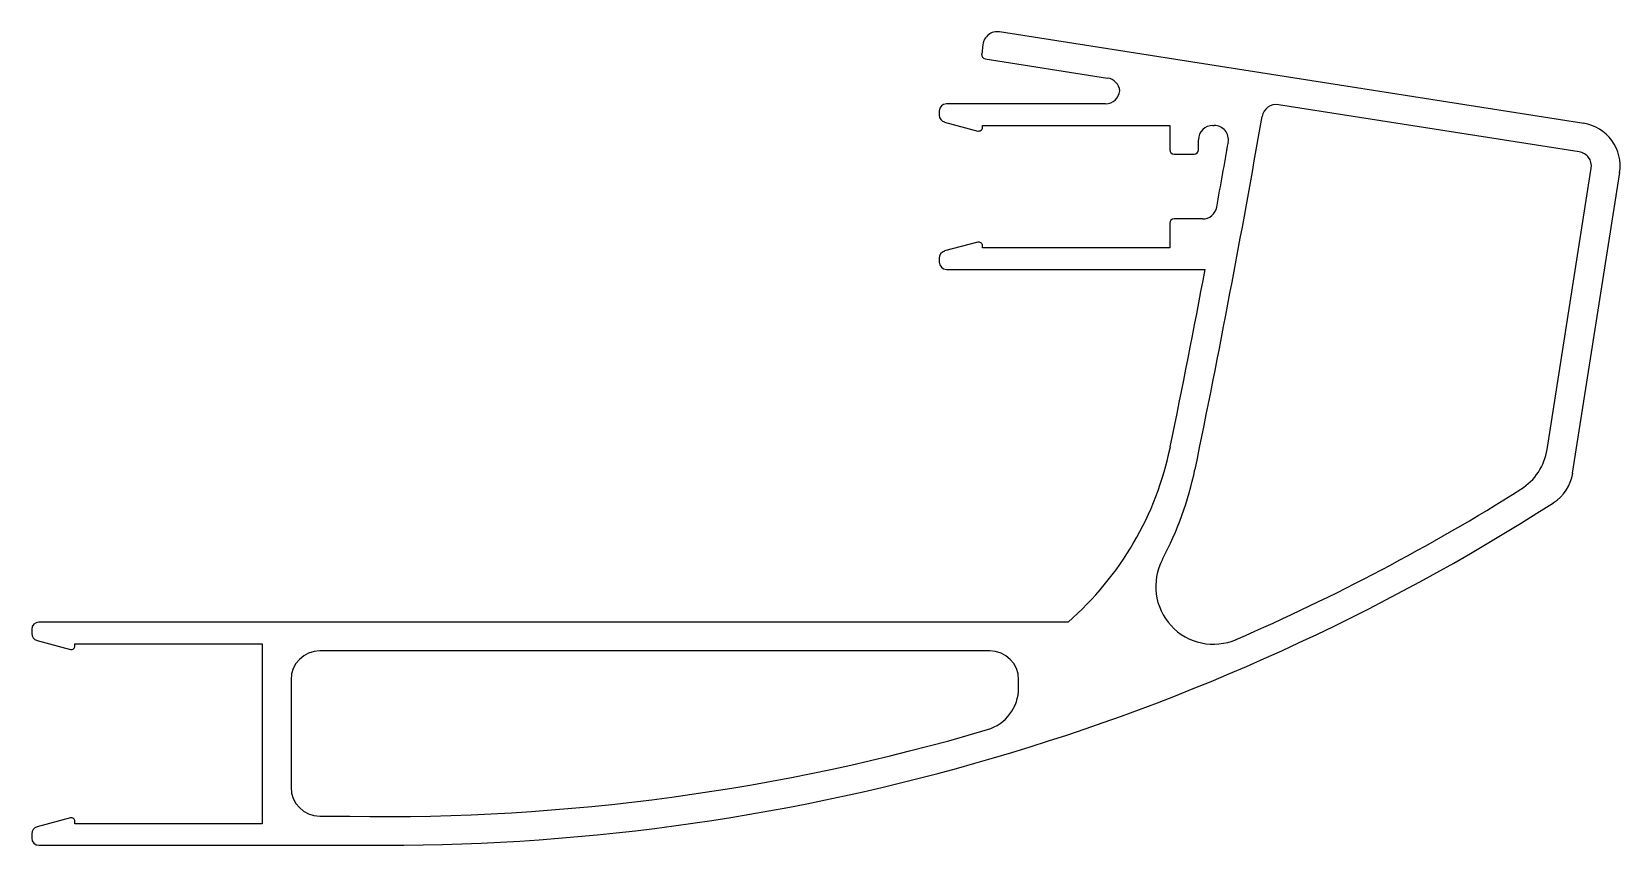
# Model space of a CAD drawing. Extents: x 60 to 171, y 26 to 82.
import ezdxf

# ---------------------------------------------------------------- set-up
doc = ezdxf.new("R2010")
doc.units = 0
doc.layers.get('0').update_dxf_attribs({"linetype": 'CONTINUOUS'})

msp = doc.modelspace()

# ---------------------------------------------------------------- linework, layer by layer
for p, q in [((168.09, 75.75), (127.53, 82.1)), ((126.38, 81.24), (126.3, 80.56)), ((126.55, 80.23), (135.04, 78.9)), ((123.35, 76.61), (123.35, 76.33)), ((134.89, 77.11), (123.85, 77.11)), ((167.78, 73.78), (146.9, 77.05)), ((123.72, 75.84), (126.04, 75.22)), ((126.35, 75.61), (139.35, 75.61)), ((126.35, 75.47), (126.35, 75.61)), ((139.35, 75.61), (139.35, 73.91)), ((142.35, 75.61), (142.43, 75.61)), ((141.35, 73.91), (141.35, 74.61)), ((139.65, 73.61), (141.05, 73.61)), ((165.56, 53.11), (168.61, 72.64)), ((167.32, 51.46), (170.59, 72.33)), ((139.35, 68.81), (139.35, 67.11)), ((141.63, 69.11), (139.65, 69.11)), ((126.04, 67.51), (123.72, 66.89)), ((123.35, 66.4), (123.35, 66.11)), ((126.35, 67.11), (126.35, 67.26)), ((139.35, 67.11), (126.35, 67.11)), ((123.85, 65.61), (141.81, 65.61)), ((132.29, 41.11), (60.85, 41.11)), ((60.35, 40.61), (60.35, 40.32)), ((60.72, 39.83), (63.04, 39.21)), ((63.35, 39.46), (63.35, 39.61)), ((63.35, 39.61), (76.35, 39.61)), ((76.35, 39.61), (76.35, 27.11)), ((126.86, 39.11), (80.35, 39.11)), ((78.35, 37.11), (78.35, 29.64)), ((128.86, 36.53), (128.86, 37.11)), ((80.35, 27.64), (82.43, 27.63)), ((63.04, 27.52), (60.72, 26.89)), ((63.35, 27.11), (63.35, 27.27)), ((76.35, 27.11), (63.35, 27.11)), ((60.35, 26.41), (60.35, 26.11)), ((60.85, 25.61), (84.83, 25.61))]:
    msp.add_line(p, q)
for centre, radius, start, end in [((127.37, 81.11), 1, 81.1054, 172.9985), ((126.59, 80.53), 0.3, 172.9985, 261.1054), ((134.89, 77.91), 1, 5.7757, 81.1054), ((134.89, 78.11), 1, 270, 354.2243), ((123.85, 76.61), 0.5, 90, 180), ((123.85, 76.33), 0.5, 180, 255), ((-641.45, 212.96), 799, 348.35724, 350.14635), ((146.75, 76.06), 1, 81.1054, 170.1464), ((126.1, 75.47), 0.25, 255, 0), ((142.35, 74.61), 1, 90, 180), ((142.43, 74.61), 1, 349.9912, 90), ((167.62, 72.79), 3, 351.1054, 81.1054), ((139.65, 73.91), 0.3, 180, 270), ((141.05, 73.91), 0.3, 270, 0), ((-641.45, 212.96), 797, 349.66184, 349.99092), ((167.62, 72.79), 1, 351.1054, 81.1054), ((141.63, 70.11), 1, 270, 349.662), ((139.65, 68.81), 0.3, 90, 180), ((126.1, 67.26), 0.25, 0, 105), ((123.85, 66.4), 0.5, 105, 180), ((123.85, 66.11), 0.5, 180, 270), ((-641.45, 212.96), 797, 348.44308, 349.34595), ((117.84, 57.7), 22, 311.0792, 348.4431), ((161.6, 53.73), 4, 302.1332, 351.1054), ((118.4, 56.4), 23.18, 331.8771, 348.3572), ((164.36, 51.92), 3, 302.6667, 351.1054), ((84.83, 175.96), 148.35, 293.4957, 302.1332), ((84.83, 175.96), 150.35, 270, 302.6667), ((142.38, 43.58), 4, 151.8771, 293.4957), ((60.85, 40.61), 0.5, 90, 180), ((60.85, 40.32), 0.5, 180, 255), ((63.1, 39.46), 0.25, 255, 0), ((80.35, 37.11), 2, 90, 180), ((126.86, 37.11), 2, 0, 90), ((125.86, 36.53), 3, 286.3978, 0), ((84.83, 175.96), 148.35, 269.0723, 286.3978), ((80.35, 29.64), 2, 180, 269.7918), ((60.85, 26.41), 0.5, 105, 180), ((63.1, 27.27), 0.25, 0, 105), ((60.85, 26.11), 0.5, 180, 270)]:
    msp.add_arc(centre, radius, start, end)

doc.saveas('drawing.dxf')
